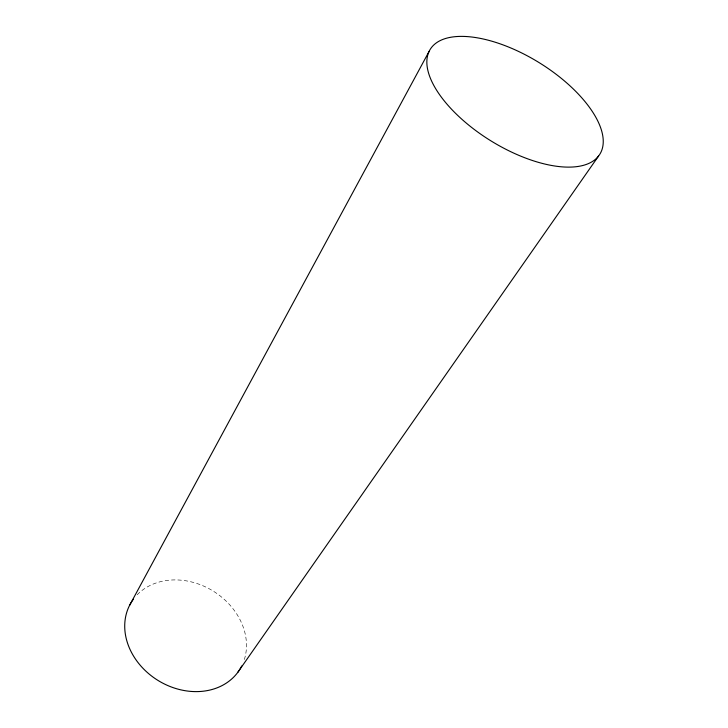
<?xml version="1.0" encoding="UTF-8"?>
<svg xmlns="http://www.w3.org/2000/svg" width="728" height="728" viewBox="0 0 728 728"><rect width="100%" height="100%" fill="white"/><g stroke="black" fill="none" stroke-linecap="round" stroke-linejoin="round"><path stroke-width="0.55" stroke-dasharray="3.64 2.73" d="M137.146 594.794A63.791 52.507 31.7 0 1 213.732 591.418A63.791 52.507 31.7 0 1 243.589 661.707"/><path stroke-width="1.09" d="M129.548 605.432L429.138 51.342M237.774 672.372L598.58 156.019A99.709 45.946 31.7 0 0 497.925 43.098A99.709 45.946 31.7 0 0 448.685 106.106A99.709 45.946 31.7 0 0 598.58 156.019M241.714 665.993A63.791 52.507 31.7 0 1 157.958 680.407A63.791 52.507 31.7 0 1 133.497 599.062"/></g></svg>
